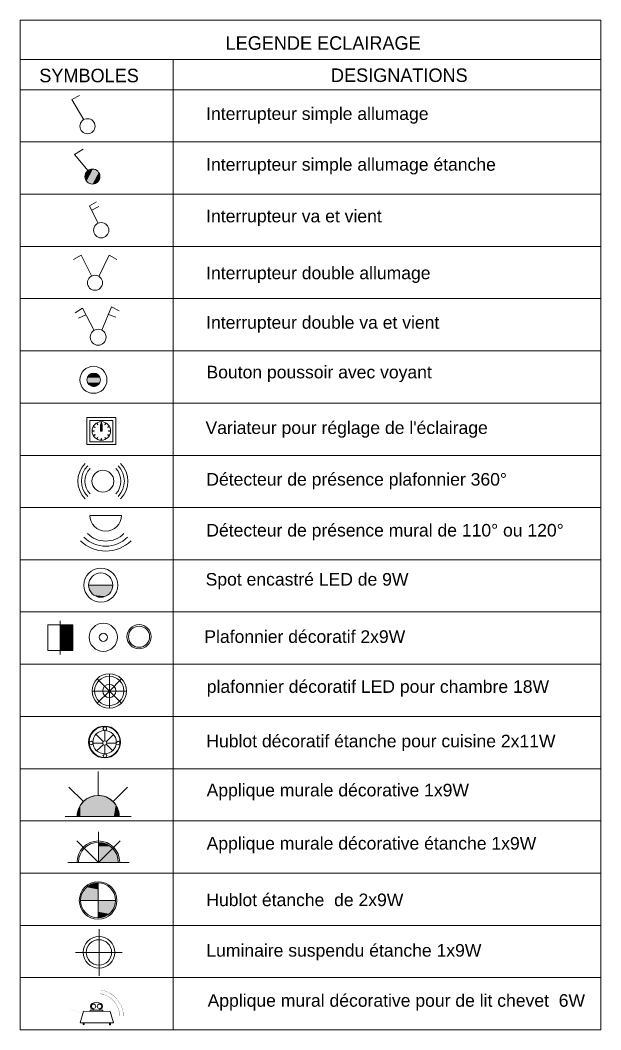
# Model space of a CAD drawing. Header units: centimetres. Extents: x -1638 to 1136, y -35 to 948.
# Drawn here: x -1638 to -1183, y 53 to 844 of the extents above; entities that cross this region are included whole.
import ezdxf

# ---------------------------------------------------------------- set-up
doc = ezdxf.new("R2010")
doc.units = ezdxf.units.CM
for name, color, linetype in [('1 - Blocs Electriques', 1, 'Continuous'), ('2 - TEXTE', 1, 'Continuous'), ('PDF _00Lighting', 1, 'Continuous'), ('PDF _APD ECL', 1, 'Continuous'), ('PDF _CFO-Electricté', 6, 'Continuous'), ('PDF _connexion', 1, 'Continuous'), ('PDF _DIMENTION', 1, 'Continuous'), ('PDF _ECLAIRAGE', 1, 'Continuous'), ('PDF _Electricté', 7, 'Continuous')]:
    doc.layers.add(name, color=color, linetype=linetype)
doc.styles.add('PDF Stylus BT', font='stylu.ttf')
doc.styles.add('PDF TimesNewRomanPSMT', font='arial.ttf')

# ---------------------------------------------------------------- blocks, each defined once
blk = doc.blocks.new('Interrupteur simple allumage')
at = {"layer": 'PDF _Electricté', "lineweight": 0}
blk.add_lwpolyline([(-0.75, 2.84), (-3.19, 7.02), (-1.62, 7.84)], dxfattribs=at)
blk.add_circle((0, 1.54), 1.54, dxfattribs=at)
blk = doc.blocks.new('Interrupteur simple allumage étanche')
at = {"layer": 'PDF _Electricté', "lineweight": 0}
blk.add_lwpolyline([(-1.11, 2.69), (-3.9, 6.04), (-2.16, 7.12)], dxfattribs=at)
blk.add_circle((-0.27, 1.52), 1.54, dxfattribs=at)
at = {"layer": 'PDF _Electricté', "transparency": 33554559}
for points in [[(-1.24, 2.64), (-1.76, 1.38), (-0.98, 2.77)], [(-1.76, 1.38), (-0.98, 2.77), (-1.72, 1.08)], [(-1.42, 2.42), (-1.76, 1.64), (-1.24, 2.64)], [(-1.76, 1.64), (-1.24, 2.64), (-1.76, 1.38)], [(-1.68, 1.9), (-1.42, 2.42), (-1.76, 1.64)], [(-0.98, 2.77), (-1.72, 1.08), (-0.72, 2.9)], [(-1.72, 1.08), (-0.72, 2.9), (-1.63, 0.82)], [(-1.59, 2.16), (-1.68, 1.9), (-1.42, 2.42)], [(-0.72, 2.9), (-1.63, 0.82), (-0.46, 2.99)], [(-1.63, 0.82), (-0.46, 2.99), (-1.5, 0.55)], [(-0.46, 2.99), (-1.5, 0.55), (-0.2, 2.99)], [(-1.5, 0.55), (-0.2, 2.99), (-1.29, 0.34)], [(-0.2, 2.99), (-1.29, 0.34), (0.11, 2.95)], [(-1.29, 0.34), (0.11, 2.95), (-1.07, 0.16)], [(0.11, 2.95), (-1.07, 0.16), (0.37, 2.86)], [(-1.07, 0.16), (0.37, 2.86), (-0.85, 0.03)], [(0.37, 2.86), (-0.85, 0.03), (0.63, 2.73)], [(-0.85, 0.03), (0.63, 2.73), (-0.55, -0.05)], [(0.63, 2.73), (-0.55, -0.05), (0.85, 2.56)], [(-0.55, -0.05), (0.85, 2.56), (-0.28, -0.1)], [(0.85, 2.56), (-0.28, -0.1), (1.02, 2.34)], [(-0.28, -0.1), (1.02, 2.34), (-0.02, -0.05)], [(1.02, 2.34), (-0.02, -0.05), (1.15, 2.08)], [(-0.02, -0.05), (1.15, 2.08), (0.28, -0.01)], [(1.15, 2.08), (0.28, -0.01), (1.28, 1.82)], [(0.28, -0.01), (1.28, 1.82), (0.54, 0.12)], [(1.28, 1.82), (0.54, 0.12), (1.28, 1.55)], [(0.54, 0.12), (1.28, 1.55), (0.76, 0.29)], [(1.28, 1.55), (0.76, 0.29), (1.28, 1.25)], [(0.76, 0.29), (1.28, 1.25), (0.98, 0.47)], [(1.28, 1.25), (0.98, 0.47), (1.24, 0.99)], [(0.98, 0.47), (1.24, 0.99), (1.11, 0.73)]]:
    blk.add_solid(points, dxfattribs=at)
blk = doc.blocks.new('Interrupteur va et vient')
at = {"layer": 'PDF _Electricté', "lineweight": 0}
for points in [[(-0.68, 3.05), (-2.38, 6.57), (-0.94, 7.4)], [(-1.94, 5.66), (-0.46, 6.44)]]:
    blk.add_lwpolyline(points, dxfattribs=at)
blk.add_circle((0, 1.57), 1.57, dxfattribs=at)
blk = doc.blocks.new('Interrupteur double allumage')
at = {"layer": 'PDF _Electricté', "lineweight": 0}
for points in [[(-0.67, 2.84), (-2.84, 7.19), (-4.36, 6.32)], [(0.77, 2.84), (2.94, 7.19), (4.47, 6.32)]]:
    blk.add_lwpolyline(points, dxfattribs=at)
blk.add_circle((0, 1.54), 1.54, dxfattribs=at)
blk = doc.blocks.new('Interrupteur double va et vient')
at = {"layer": 'PDF _Electricté', "lineweight": 0}
for points in [[(-4.71, 6.58), (-3.23, 7.54), (-0.8, 3.02)], [(0.72, 3.06), (2.73, 7.84), (4.29, 7.02)], [(2.12, 6.28), (3.64, 5.71)], [(-4.02, 5.5), (-2.49, 6.19)]]:
    blk.add_lwpolyline(points, dxfattribs=at)
blk.add_circle((0, 1.63), 1.63, dxfattribs=at)
blk = doc.blocks.new('Bouton poussoir avec voyant')
at = {"layer": 'PDF _ECLAIRAGE', "color": 7, "lineweight": 0}
blk.add_circle((0, 2.76), 2.76, dxfattribs=at)
at = {"layer": 'PDF _ECLAIRAGE', "color": 9, "lineweight": 0, "true_color": 0xd19cc7}
blk.add_circle((0.04, 2.76), 1.37, dxfattribs=at)
at = {"layer": 'PDF _ECLAIRAGE', "color": 254, "true_color": 0xfeeab9, "transparency": 33554559}
for points in [[(-1.28, 2.97), (1.46, 2.71), (-1.32, 2.71)], [(1.46, 2.71), (-1.32, 2.71), (1.42, 2.45)], [(-1.32, 2.71), (1.42, 2.45), (-1.28, 2.45)], [(-1.19, 3.19), (1.42, 2.97), (-1.28, 2.97)], [(1.42, 2.97), (-1.28, 2.97), (1.46, 2.71)], [(1.42, 2.45), (-1.28, 2.45), (1.38, 2.19)], [(-1.28, 2.45), (1.38, 2.19), (-1.19, 2.19)], [(-1.1, 3.41), (1.38, 3.19), (-1.19, 3.19)], [(1.38, 3.19), (-1.19, 3.19), (1.42, 2.97)], [(1.38, 2.19), (-1.19, 2.19), (1.25, 1.97)], [(-1.19, 2.19), (1.25, 1.97), (-1.1, 1.97)], [(-0.93, 3.63), (1.25, 3.41), (-1.1, 3.41)], [(1.25, 3.41), (-1.1, 3.41), (1.38, 3.19)], [(-0.75, 3.8), (1.12, 3.63), (-0.93, 3.63)], [(1.12, 3.63), (-0.93, 3.63), (1.25, 3.41)], [(-0.54, 3.93), (0.9, 3.8), (-0.75, 3.8)], [(0.9, 3.8), (-0.75, 3.8), (1.12, 3.63)], [(-0.32, 4.02), (0.68, 3.93), (-0.54, 3.93)], [(0.68, 3.93), (-0.54, 3.93), (0.9, 3.8)], [(-0.06, 4.06), (0.46, 4.02), (-0.32, 4.02)], [(0.46, 4.02), (-0.32, 4.02), (0.68, 3.93)], [(0.2, 4.06), (-0.06, 4.06), (0.46, 4.02)], [(1.25, 1.97), (-1.1, 1.97), (1.12, 1.76)], [(-1.1, 1.97), (1.12, 1.76), (-0.93, 1.76)], [(1.12, 1.76), (-0.93, 1.76), (0.9, 1.58)], [(-0.93, 1.76), (0.9, 1.58), (-0.75, 1.58)], [(0.9, 1.58), (-0.75, 1.58), (0.68, 1.45)], [(-0.75, 1.58), (0.68, 1.45), (-0.54, 1.45)], [(0.68, 1.45), (-0.54, 1.45), (0.46, 1.36)], [(-0.54, 1.45), (0.46, 1.36), (-0.32, 1.36)], [(0.46, 1.36), (-0.32, 1.36), (0.2, 1.32)], [(-0.32, 1.36), (0.2, 1.32), (-0.06, 1.32)]]:
    blk.add_solid(points, dxfattribs=at)
blk = doc.blocks.new("Variateur pour réglage de l'éclairage")
at = {"layer": 'PDF _connexion', "lineweight": 0}
for points in [[(-1.07, 6.09), (-1.28, 6.48), (-1.41, 6.44), (-1.15, 6)], [(0.07, 6.35), (0.07, 6.83), (-0.07, 6.83), (-0.07, 6.35)], [(1.2, 6), (1.41, 6.44), (1.33, 6.48), (1.07, 6.09)], [(-2.24, 4.18), (-2.72, 4.18), (-2.72, 4.05), (-2.24, 4.05)], [(-1.89, 5.26), (-2.33, 5.52), (-2.37, 5.39), (-1.98, 5.18)], [(1.98, 5.18), (2.41, 5.39), (2.33, 5.52), (1.94, 5.26)], [(2.24, 4.05), (2.76, 4.05), (2.76, 4.18), (2.24, 4.18)], [(-1.98, 3), (-2.37, 2.78), (-2.33, 2.65), (-1.89, 2.91)], [(-1.15, 2.17), (-1.41, 1.74), (-1.28, 1.7), (-1.07, 2.13)], [(-0.07, 1.83), (-0.07, 1.35), (0.07, 1.35), (0.07, 1.83)], [(1.07, 2.13), (1.33, 1.7), (1.41, 1.74), (1.2, 2.17)], [(1.94, 2.91), (2.33, 2.65), (2.41, 2.78), (1.98, 3)]]:
    blk.add_lwpolyline(points, close=True, dxfattribs=at)
at = {"layer": 'PDF _Electricté', "lineweight": 0}
for points in [[(4.42, 8.22), (-4.42, 8.22), (-4.42, 0), (4.42, 0)], [(3.5, 7.39), (-3.5, 7.39), (-3.5, 0.83), (3.5, 0.83)]]:
    blk.add_lwpolyline(points, close=True, dxfattribs=at)
for points in [[(0.02, 4.09), (0.02, 6.79), (0.28, 6), (0.28, 4.09), (-0.24, 4.09), (-0.24, 6), (0.02, 6.79)], [(-0.02, 4.09), (-0.02, 6.79)]]:
    blk.add_lwpolyline(points, dxfattribs=at)
at = {"layer": 'PDF _Electricté', "color": 1, "lineweight": 0}
for points in [[(0.07, 6.61), (0.07, 6.61), (0.07, 6.61)], [(2.15, 5.39), (2.33, 5.52), (2.15, 5.39)], [(1.94, 2.91), (1.98, 3), (1.94, 2.91)]]:
    blk.add_lwpolyline(points, dxfattribs=at)
at = {"layer": 'PDF _Electricté', "lineweight": 0}
blk.add_circle((-0.01, 4.14), 2.85, dxfattribs=at)
at = {"layer": 'PDF _Electricté', "color": 1, "transparency": 33554559}
for points in [[(-1.28, 6.48), (-1.41, 6.44), (-1.28, 6.44)], [(-1.28, 6.44), (-1.41, 6.44), (-1.2, 6.09)], [(-1.28, 6.44), (-1.07, 6.09), (-1.2, 6.09)], [(-0.07, 6.83), (0.07, 6.83), (-0.07, 6.79)], [(0.07, 6.83), (-0.07, 6.79), (0.07, 6.79)], [(0.02, 6.79), (-0.07, 6.79), (-0.07, 6.61)], [(0.07, 6.61), (0.07, 6.79), (0.02, 6.79)], [(0.07, 6.61), (0.07, 6.61), (0.07, 6.79)], [(1.28, 6.44), (1.41, 6.44), (1.07, 6.09)], [(1.41, 6.44), (1.07, 6.09), (1.24, 6.09)], [(1.33, 6.48), (1.28, 6.44), (1.41, 6.44)], [(-2.72, 4.18), (-2.24, 4.18), (-2.72, 4.05)], [(-2.24, 4.18), (-2.72, 4.05), (-2.24, 4.05)], [(-2.33, 5.52), (-2.37, 5.39), (-2.15, 5.39)], [(-2.37, 5.39), (-2.15, 5.39), (-2.15, 5.26)], [(-2.15, 5.39), (-2.15, 5.26), (-1.89, 5.26)], [(-1.98, 5.18), (-1.89, 5.26), (-2.15, 5.26)], [(-1.98, 5.18), (-1.98, 5.18), (-1.89, 5.26)], [(-1.07, 6.09), (-1.2, 6.09), (-1.15, 6)], [(1.24, 6.09), (1.07, 6.09), (1.2, 6)], [(2.15, 5.39), (2.41, 5.39), (1.94, 5.26)], [(2.41, 5.39), (1.94, 5.26), (2.2, 5.26)], [(1.94, 5.26), (2.2, 5.26), (1.98, 5.18)], [(2.33, 5.52), (2.15, 5.39), (2.41, 5.39)], [(2.24, 4.18), (2.76, 4.18), (2.24, 4.05)], [(2.76, 4.18), (2.24, 4.05), (2.76, 4.05)], [(-2.15, 2.91), (-1.89, 2.91), (-2.37, 2.78)], [(-1.89, 2.91), (-2.37, 2.78), (-2.15, 2.78)], [(-2.33, 2.65), (-2.15, 2.78), (-2.37, 2.78)], [(-2.33, 2.65), (-2.33, 2.65), (-2.15, 2.78)], [(-1.98, 3), (-2.15, 2.91), (-1.89, 2.91)], [(-1.07, 2.13), (-1.28, 1.74), (-1.41, 1.74)], [(-1.07, 2.13), (-1.2, 2.13), (-1.41, 1.74)], [(-1.28, 1.74), (-1.41, 1.74), (-1.28, 1.7)], [(-1.15, 2.17), (-1.2, 2.13), (-1.07, 2.13)], [(-0.07, 1.83), (0.07, 1.83), (-0.07, 1.35)], [(0.07, 1.83), (-0.07, 1.35), (0.07, 1.35)], [(1.2, 2.17), (1.07, 2.13), (1.24, 2.13)], [(1.07, 2.13), (1.24, 2.13), (1.28, 1.74)], [(1.24, 2.13), (1.28, 1.74), (1.41, 1.74)], [(1.41, 1.74), (1.28, 1.74), (1.33, 1.7)], [(1.98, 3), (1.94, 2.91), (2.2, 2.91)], [(1.94, 2.91), (2.2, 2.91), (2.15, 2.78)], [(2.2, 2.91), (2.15, 2.78), (2.41, 2.78)], [(2.15, 2.78), (2.41, 2.78), (2.33, 2.65)]]:
    blk.add_solid(points, dxfattribs=at)
blk = doc.blocks.new('Détecteur de présence plafonnier 360°')
at = {"layer": 'PDF _CFO-Electricté', "lineweight": 0}
blk.add_circle((0, 3.37), 3.37, dxfattribs=at)
for radius, start, end in [(7.68, 135, 225), (6.59, 135, 225), (5.55, 135, 225), (5.55, 315, 45), (6.59, 315, 45), (7.68, 315, 45)]:
    blk.add_arc((0, 3.37), radius, start, end, dxfattribs=at)
blk = doc.blocks.new('Détecteur de présence mural de 110° ou 120°')
at = {"layer": 'PDF _CFO-Electricté', "lineweight": 0}
blk.add_lwpolyline([(4.86, 10.94), (-4.8, 10.94)], dxfattribs=at)
for radius, start, end in [(4.85, 180, 360), (10.98, 225, 315), (9.46, 225, 315), (7.9, 225, 315)]:
    blk.add_arc((0, 10.98), radius, start, end, dxfattribs=at)
blk = doc.blocks.new('Spot encastré LED de 9W')
at = {"layer": 'PDF _Electricté', "color": 6, "lineweight": 0}
blk.add_lwpolyline([(3.73, 5.15), (-3.67, 5.15)], dxfattribs=at)
for radius in [5.2, 3.72]:
    blk.add_circle((0, 5.2), radius, dxfattribs=at)
at = {"layer": 'PDF _Electricté', "color": 6, "transparency": 33554559}
for points in [[(-3.58, 4.46), (3.68, 4.46), (-3.67, 5.15)], [(3.68, 4.46), (-3.67, 5.15), (3.73, 5.15)], [(-3.36, 3.76), (3.47, 3.76), (-3.58, 4.46)], [(3.47, 3.76), (-3.58, 4.46), (3.68, 4.46)], [(-3.02, 3.11), (3.12, 3.11), (-3.36, 3.76)], [(3.12, 3.11), (-3.36, 3.76), (3.47, 3.76)], [(-2.58, 2.54), (2.68, 2.54), (-3.02, 3.11)], [(2.68, 2.54), (-3.02, 3.11), (3.12, 3.11)], [(-2.02, 2.11), (2.12, 2.11), (-2.58, 2.54)], [(2.12, 2.11), (-2.58, 2.54), (2.68, 2.54)], [(-1.36, 1.76), (1.46, 1.76), (-2.02, 2.11)], [(1.46, 1.76), (-2.02, 2.11), (2.12, 2.11)], [(-0.67, 1.54), (0.77, 1.54), (-1.36, 1.76)], [(0.77, 1.54), (-1.36, 1.76), (1.46, 1.76)], [(0.03, 1.45), (-0.67, 1.54), (0.77, 1.54)]]:
    blk.add_solid(points, dxfattribs=at)
blk = doc.blocks.new('Plafonnier décoratif 2x9W')
at = {"layer": 'PDF _ECLAIRAGE', "lineweight": 0}
for radius in [3.72, 3.24]:
    blk.add_circle((0, 3.72), radius, dxfattribs=at)
blk = doc.blocks.new('Plafonnier décoratif 2x9W b')
at = {"layer": 'PDF _Electricté', "color": 1, "lineweight": 0}
blk.add_circle((0, 4.33), 4.33, dxfattribs=at)
at = {"layer": 'PDF _Electricté', "color": 6, "lineweight": 0}
blk.add_circle((0, 4.33), 1.28, dxfattribs=at)
blk = doc.blocks.new('Plafonnier décoratif 2x9W c')
at = {"layer": 'PDF _ECLAIRAGE', "color": 3, "lineweight": 0}
for points in [[(0, 0), (0, 10.35)], [(3.87, 5.13), (3.87, 5.18), (0, 9.05)], [(3.87, 5.18), (0, 9.05), (3.87, 5.18)], [(3.87, 4.7), (3.44, 5.18), (0, 8.61), (3.48, 5.18), (3.87, 4.74), (3.48, 5.18), (0, 8.66), (3.48, 5.18), (3.87, 4.78), (3.52, 5.18), (0, 8.7), (3.52, 5.18), (3.87, 4.83), (3.57, 5.18), (0, 8.74), (3.57, 5.18), (3.87, 4.87), (3.61, 5.18), (0, 8.79), (3.61, 5.18), (3.87, 4.92), (3.65, 5.18), (0, 8.83), (3.65, 5.18), (3.87, 4.96), (3.7, 5.18), (0, 8.87), (3.7, 5.18), (3.87, 5), (3.74, 5.18), (0, 8.92), (3.74, 5.18), (3.87, 5.05), (3.78, 5.18), (0, 8.96), (3.78, 5.18), (3.87, 5.09), (3.83, 5.18), (0, 9), (3.83, 5.18), (3.87, 5.13), (3.87, 5.18), (0, 9)], [(3.87, 4.31), (3.04, 5.18), (0, 8.22), (3.04, 5.18), (3.87, 4.35), (3.09, 5.18), (0, 8.26), (3.09, 5.18), (3.87, 4.39), (3.13, 5.18), (0, 8.31), (3.13, 5.18), (3.87, 4.44), (3.18, 5.18), (0, 8.35), (3.18, 5.18), (3.87, 4.48), (3.22, 5.18), (0, 8.4), (3.22, 5.18), (3.87, 4.52), (3.26, 5.18), (0, 8.44), (3.26, 5.18), (3.87, 4.57), (3.31, 5.18), (0, 8.48), (3.31, 5.18), (3.87, 4.61), (3.35, 5.18), (0, 8.53), (3.35, 5.18), (3.87, 4.65), (3.39, 5.18), (0, 8.57), (3.39, 5.18), (3.87, 4.7), (3.44, 5.18), (0, 8.57)], [(3.87, 3.91), (2.65, 5.18), (0, 7.83), (2.65, 5.18), (3.87, 3.96), (2.7, 5.18), (0, 7.87), (2.7, 5.18), (3.87, 4), (2.74, 5.18), (0, 7.92), (2.74, 5.18), (3.87, 4.05), (2.78, 5.18), (0, 7.96), (2.78, 5.18), (3.87, 4.09), (2.83, 5.18), (0, 8), (2.83, 5.18), (3.87, 4.13), (2.87, 5.18), (0, 8.05), (2.87, 5.18), (3.87, 4.18), (2.91, 5.18), (0, 8.09), (2.91, 5.18), (3.87, 4.22), (2.96, 5.18), (0, 8.13), (2.96, 5.18), (3.87, 4.26), (3, 5.18), (0, 8.18), (3, 5.18), (3.87, 4.31), (3.04, 5.18), (0, 8.18)], [(3.87, 3.48), (2.22, 5.18), (0, 7.39), (2.26, 5.18), (3.87, 3.52), (2.26, 5.18), (0, 7.44), (2.26, 5.18), (3.87, 3.57), (2.31, 5.18), (0, 7.48), (2.31, 5.18), (3.87, 3.61), (2.35, 5.18), (0, 7.53), (2.35, 5.18), (3.87, 3.65), (2.39, 5.18), (0, 7.57), (2.39, 5.18), (3.87, 3.7), (2.44, 5.18), (0, 7.61), (2.44, 5.18), (3.87, 3.74), (2.48, 5.18), (0, 7.66), (2.48, 5.18), (3.87, 3.78), (2.52, 5.18), (0, 7.7), (2.52, 5.18), (3.87, 3.83), (2.57, 5.18), (0, 7.74), (2.57, 5.18), (3.87, 3.87), (2.61, 5.18), (0, 7.79), (2.61, 5.18), (3.87, 3.91), (2.65, 5.18), (0, 7.79)], [(3.87, 3.09), (1.83, 5.18), (0, 7), (1.83, 5.18), (3.87, 3.13), (1.87, 5.18), (0, 7.05), (1.87, 5.18), (3.87, 3.18), (1.91, 5.18), (0, 7.09), (1.91, 5.18), (3.87, 3.22), (1.96, 5.18), (0, 7.13), (1.96, 5.18), (3.87, 3.26), (2, 5.18), (0, 7.18), (2, 5.18), (3.87, 3.31), (2.04, 5.18), (0, 7.22), (2.04, 5.18), (3.87, 3.35), (2.09, 5.18), (0, 7.26), (2.09, 5.18), (3.87, 3.39), (2.13, 5.18), (0, 7.31), (2.13, 5.18), (3.87, 3.44), (2.17, 5.18), (0, 7.35), (2.17, 5.18), (3.87, 3.48), (2.22, 5.18), (0, 7.35)], [(3.87, 2.7), (1.44, 5.18), (0, 6.61), (1.44, 5.18), (3.87, 2.74), (1.48, 5.18), (0, 6.66), (1.48, 5.18), (3.87, 2.78), (1.52, 5.18), (0, 6.7), (1.52, 5.18), (3.87, 2.83), (1.57, 5.18), (0, 6.74), (1.57, 5.18), (3.87, 2.87), (1.61, 5.18), (0, 6.79), (1.61, 5.18), (3.87, 2.91), (1.65, 5.18), (0, 6.83), (1.65, 5.18), (3.87, 2.96), (1.7, 5.18), (0, 6.87), (1.7, 5.18), (3.87, 3), (1.74, 5.18), (0, 6.92), (1.74, 5.18), (3.87, 3.04), (1.78, 5.18), (0, 6.96), (1.78, 5.18), (3.87, 3.09), (1.83, 5.18), (0, 6.96)], [(3.87, 2.26), (1, 5.18), (0, 6.18), (1.04, 5.18), (3.87, 2.31), (1.04, 5.18), (0, 6.22), (1.04, 5.18), (3.87, 2.35), (1.09, 5.18), (0, 6.26), (1.09, 5.18), (3.87, 2.39), (1.13, 5.18), (0, 6.31), (1.13, 5.18), (3.87, 2.44), (1.17, 5.18), (0, 6.35), (1.17, 5.18), (3.87, 2.48), (1.22, 5.18), (0, 6.39), (1.22, 5.18), (3.87, 2.52), (1.26, 5.18), (0, 6.44), (1.26, 5.18), (3.87, 2.57), (1.3, 5.18), (0, 6.48), (1.3, 5.18), (3.87, 2.61), (1.35, 5.18), (0, 6.52), (1.35, 5.18), (3.87, 2.65), (1.39, 5.18), (0, 6.57), (1.39, 5.18), (3.87, 2.7), (1.44, 5.18), (0, 6.57)], [(3.87, 5.22), (0.04, 9.05), (3.87, 5.22)], [(3.87, 5.26), (0.09, 9.05), (3.87, 5.26)], [(3.87, 5.31), (0.13, 9.05), (3.87, 5.31)], [(3.87, 5.35), (0.17, 9.05), (3.87, 5.35)], [(3.87, 5.39), (0.22, 9.05), (3.87, 5.39)], [(3.87, 5.44), (0.26, 9.05), (3.87, 5.44)], [(3.87, 5.48), (0.3, 9.05), (3.87, 5.48)], [(3.87, 5.52), (0.35, 9.05), (3.87, 5.52), (0.39, 9.05), (3.87, 5.57), (0.39, 9.05)], [(3.87, 5.61), (0.43, 9.05), (3.87, 5.61)], [(3.87, 5.65), (0.48, 9.05), (3.87, 5.65)], [(3.87, 5.7), (0.52, 9.05), (3.87, 5.7)], [(3.87, 5.74), (0.57, 9.05), (3.87, 5.74)], [(3.87, 5.79), (0.61, 9.05), (3.87, 5.79)], [(3.87, 5.83), (0.65, 9.05), (3.87, 5.83)], [(3.87, 5.87), (0.7, 9.05), (3.87, 5.87)], [(3.87, 5.92), (0.74, 9.05), (3.87, 5.92), (0.78, 9.05), (3.87, 5.96), (0.78, 9.05)], [(3.87, 6), (0.83, 9.05), (3.87, 6)], [(3.87, 6.05), (0.87, 9.05), (3.87, 6.05)], [(3.87, 6.09), (0.91, 9.05), (3.87, 6.09)], [(3.87, 6.13), (0.96, 9.05), (3.87, 6.13)], [(3.87, 6.18), (1, 9.05), (3.87, 6.18)], [(3.87, 6.22), (1.04, 9.05), (3.87, 6.22)], [(3.87, 6.26), (1.09, 9.05), (3.87, 6.26)], [(3.87, 6.31), (1.13, 9.05), (3.87, 6.31)], [(3.87, 6.35), (1.17, 9.05), (3.87, 6.35), (1.22, 9.05), (3.87, 6.39), (1.22, 9.05)], [(3.87, 6.44), (1.26, 9.05), (3.87, 6.44)], [(3.87, 6.48), (1.3, 9.05), (3.87, 6.48)], [(3.87, 6.52), (1.35, 9.05), (3.87, 6.52)], [(3.87, 6.57), (1.39, 9.05), (3.87, 6.57)], [(3.87, 6.61), (1.44, 9.05), (3.87, 6.61)], [(3.87, 6.66), (1.48, 9.05), (3.87, 6.66)], [(3.87, 6.7), (1.52, 9.05), (3.87, 6.7)], [(3.87, 6.74), (1.57, 9.05), (3.87, 6.74), (1.61, 9.05), (3.87, 6.79), (1.61, 9.05)], [(3.87, 6.83), (1.65, 9.05), (3.87, 6.83)], [(3.87, 6.87), (1.7, 9.05), (3.87, 6.87)], [(3.87, 6.92), (1.74, 9.05), (3.87, 6.92)], [(3.87, 6.96), (1.78, 9.05), (3.87, 6.96)], [(3.87, 7), (1.83, 9.05), (3.87, 7)], [(3.87, 7.05), (1.87, 9.05), (3.87, 7.05)], [(3.87, 7.09), (1.91, 9.05), (3.87, 7.09)], [(3.87, 7.13), (1.96, 9.05), (3.87, 7.13), (2, 9.05), (3.87, 7.18), (2, 9.05)], [(3.87, 7.22), (2.04, 9.05), (3.87, 7.22)], [(3.87, 7.26), (2.09, 9.05), (3.87, 7.26)], [(3.87, 7.31), (2.13, 9.05), (3.87, 7.31)], [(3.87, 7.35), (2.17, 9.05), (3.87, 7.35)], [(3.87, 7.39), (2.22, 9.05), (3.87, 7.39)], [(3.87, 7.44), (2.26, 9.05), (3.87, 7.44)], [(3.87, 7.48), (2.31, 9.05), (3.87, 7.48)], [(3.87, 7.53), (2.35, 9.05), (3.87, 7.53)], [(3.87, 7.57), (2.39, 9.05), (3.87, 7.57), (2.44, 9.05), (3.87, 7.61), (2.44, 9.05)], [(3.87, 7.66), (2.48, 9.05), (3.87, 7.66)], [(3.87, 7.7), (2.52, 9.05), (3.87, 7.7)], [(3.87, 7.74), (2.57, 9.05), (3.87, 7.74)], [(3.87, 7.79), (2.61, 9.05), (3.87, 7.79)], [(3.87, 7.83), (2.65, 9.05), (3.87, 7.83)], [(3.87, 7.87), (2.7, 9.05), (3.87, 7.87)], [(3.87, 7.92), (2.74, 9.05), (3.87, 7.92)], [(3.87, 7.96), (2.78, 9.05), (3.87, 7.96), (2.83, 9.05), (3.87, 8), (2.83, 9.05)], [(3.87, 8.05), (2.87, 9.05), (3.87, 8.05)], [(3.87, 8.09), (2.91, 9.05), (3.87, 8.09)], [(3.87, 8.13), (2.96, 9.05), (3.87, 8.13)], [(3.87, 8.18), (3, 9.05), (3.87, 8.18)], [(3.87, 8.22), (3.04, 9.05), (3.87, 8.22)], [(3.87, 8.26), (3.09, 9.05), (3.87, 8.26)], [(3.87, 8.31), (3.13, 9.05), (3.87, 8.31)], [(3.87, 8.35), (3.18, 9.05), (3.87, 8.35), (3.22, 9.05), (3.87, 8.4), (3.22, 9.05)], [(3.87, 8.44), (3.26, 9.05), (3.87, 8.44)], [(3.87, 8.48), (3.31, 9.05), (3.87, 8.48)], [(3.87, 8.53), (3.35, 9.05), (3.87, 8.53)], [(3.87, 8.57), (3.39, 9.05), (3.87, 8.57)], [(3.87, 8.61), (3.44, 9.05), (3.87, 8.61)], [(3.87, 8.66), (3.48, 9.05), (3.87, 8.66)], [(3.87, 8.7), (3.52, 9.05), (3.87, 8.7)], [(3.87, 8.74), (3.57, 9.05), (3.87, 8.74), (3.61, 9.05), (3.87, 8.79), (3.65, 9.05), (3.87, 8.83), (3.65, 9.05)], [(3.87, 8.87), (3.7, 9.05), (3.87, 8.87)], [(3.87, 8.92), (3.74, 9.05), (3.87, 8.92)], [(3.87, 8.96), (3.78, 9.05), (3.87, 8.96)], [(3.87, 9), (3.83, 9.05), (3.87, 9)], [(3.87, 9.05), (3.87, 9.05)], [(3.87, 1.87), (0.61, 5.18), (0, 5.79), (0.61, 5.18), (3.87, 1.91), (0.65, 5.18), (0, 5.83), (0.65, 5.18), (3.87, 1.96), (0.7, 5.18), (0, 5.87), (0.7, 5.18), (3.87, 2), (0.74, 5.18), (0, 5.92), (0.74, 5.18), (3.87, 2.04), (0.78, 5.18), (0, 5.96), (0.78, 5.18), (3.87, 2.09), (0.83, 5.18), (0, 6), (0.83, 5.18), (3.87, 2.13), (0.87, 5.18), (0, 6.05), (0.87, 5.18), (3.87, 2.17), (0.91, 5.18), (0, 6.09), (0.91, 5.18), (3.87, 2.22), (0.96, 5.18), (0, 6.13), (0.96, 5.18), (3.87, 2.26), (1, 5.18), (0, 6.13)], [(3.87, 1.48), (0.22, 5.18), (0, 5.39), (0.22, 5.18), (3.87, 1.52), (0.26, 5.18), (0, 5.44), (0.26, 5.18), (3.87, 1.57), (0.3, 5.18), (0, 5.48), (0.3, 5.18), (3.87, 1.61), (0.35, 5.18), (0, 5.52), (0.35, 5.18), (3.87, 1.65), (0.39, 5.18), (0, 5.57), (0.39, 5.18), (3.87, 1.7), (0.43, 5.18), (0, 5.61), (0.43, 5.18), (3.87, 1.74), (0.48, 5.18), (0, 5.65), (0.48, 5.18), (3.87, 1.78), (0.52, 5.18), (0, 5.7), (0.52, 5.18), (3.87, 1.83), (0.57, 5.18), (0, 5.74), (0.57, 5.18), (3.87, 1.87), (0.61, 5.18), (0, 5.74)], [(3.7, 1.26), (0, 4.96), (3.7, 1.26), (0, 5), (3.74, 1.26), (0, 5.05), (3.78, 1.26), (0, 5.09), (3.83, 1.26), (0, 5.13), (3.87, 1.26), (0, 5.18), (3.87, 1.3), (0.04, 5.18), (0, 5.22), (0.04, 5.18), (3.87, 1.35), (0.09, 5.18), (0, 5.26), (0.09, 5.18), (3.87, 1.39), (0.13, 5.18), (0, 5.31), (0.13, 5.18), (3.87, 1.44), (0.17, 5.18), (0, 5.35), (0.17, 5.18), (3.87, 1.48), (0.22, 5.18), (0, 5.35)], [(0, 5.18), (0, 5.18)], [(3.31, 1.26), (0, 4.57), (3.31, 1.26), (0, 4.61), (3.35, 1.26), (0, 4.65), (3.39, 1.26), (0, 4.7), (3.44, 1.26), (0, 4.74), (3.48, 1.26), (0, 4.78), (3.52, 1.26), (0, 4.83), (3.57, 1.26), (0, 4.87), (3.61, 1.26), (0, 4.92), (3.65, 1.26), (0, 4.92)], [(2.87, 1.26), (0, 4.18), (2.91, 1.26), (0, 4.22), (2.96, 1.26), (0, 4.26), (3, 1.26), (0, 4.31), (3.04, 1.26), (0, 4.35), (3.09, 1.26), (0, 4.39), (3.13, 1.26), (0, 4.44), (3.18, 1.26), (0, 4.48), (3.22, 1.26), (0, 4.52), (3.26, 1.26), (0, 4.52)], [(2.48, 1.26), (0, 3.78), (2.52, 1.26), (0, 3.83), (2.57, 1.26), (0, 3.87), (2.61, 1.26), (0, 3.91), (2.65, 1.26), (0, 3.96), (2.7, 1.26), (0, 4), (2.74, 1.26), (0, 4.05), (2.78, 1.26), (0, 4.09), (2.83, 1.26), (0, 4.13), (2.87, 1.26), (0, 4.13)], [(1.65, 1.26), (0, 2.96), (1.7, 1.26), (0, 3), (1.74, 1.26), (0, 3.04), (1.78, 1.26), (0, 3.09), (1.83, 1.26), (0, 3.13), (1.87, 1.26), (0, 3.18), (1.91, 1.26), (0, 3.22), (1.96, 1.26), (0, 3.26), (2, 1.26), (0, 3.31), (2.04, 1.26), (0, 3.31)], [(1.26, 1.26), (0, 2.57), (1.3, 1.26), (0, 2.61), (1.35, 1.26), (0, 2.65), (1.39, 1.26), (0, 2.7), (1.44, 1.26), (0, 2.74), (1.48, 1.26), (0, 2.78), (1.52, 1.26), (0, 2.83), (1.57, 1.26), (0, 2.87), (1.61, 1.26), (0, 2.91), (1.65, 1.26), (0, 2.91)], [(0.87, 1.26), (0, 2.13), (0.87, 1.26), (0, 2.17), (0.91, 1.26), (0, 2.22), (0.96, 1.26), (0, 2.26), (1, 1.26), (0, 2.31), (1.04, 1.26), (0, 2.35), (1.09, 1.26), (0, 2.39), (1.13, 1.26), (0, 2.44), (1.17, 1.26), (0, 2.48), (1.22, 1.26), (0, 2.52), (1.26, 1.26), (0, 2.52)], [(0.43, 1.26), (0, 1.74), (0.48, 1.26), (0, 1.78), (0.52, 1.26), (0, 1.83), (0.57, 1.26), (0, 1.87), (0.61, 1.26), (0, 1.91), (0.65, 1.26), (0, 1.96), (0.7, 1.26), (0, 2), (0.74, 1.26), (0, 2.04), (0.78, 1.26), (0, 2.09), (0.83, 1.26), (0, 2.09)], [(0.04, 1.26), (0, 1.35), (0.09, 1.26), (0, 1.39), (0.13, 1.26), (0, 1.44), (0.17, 1.26), (0, 1.48), (0.22, 1.26), (0, 1.52), (0.26, 1.26), (0, 1.57), (0.3, 1.26), (0, 1.61), (0.35, 1.26), (0, 1.65), (0.39, 1.26), (0, 1.7), (0.43, 1.26), (0, 1.7)], [(0, 1.26), (0, 1.3), (0.04, 1.26), (0, 1.3)]]:
    blk.add_lwpolyline(points, dxfattribs=at)
blk.add_lwpolyline([(-3.87, 1.26), (3.87, 1.26), (3.87, 9.05), (-3.87, 9.05)], close=True, dxfattribs=at)
blk.add_arc((2.17, 3.45), 2.19, 172.4745, 267.7273, dxfattribs=at)
blk = doc.blocks.new('plafonnier décoratif LED pour chambre 18W')
at = {"layer": 'PDF _Electricté', "color": 5, "lineweight": 0}
for points in [[(5.26, 5.31, 1), (-5.31, 5.31, 1)], [(4.47, 5.31, 1), (-4.53, 5.31, 1)], [(1.99, 5.31, 1), (-2.05, 5.31, 1)]]:
    blk.add_lwpolyline(points, format="xyb", close=True, dxfattribs=at)
for points in [[(0, 10.57), (0, 3.35)], [(0, 0), (0, 7.22)]]:
    blk.add_lwpolyline(points, close=True, dxfattribs=at)
for points in [[(3.7, 9), (0, 5.26), (-3.74, 9)], [(-5.26, 5.26), (5.26, 5.26)], [(3.7, 1.57), (0, 5.26), (-3.74, 1.57)]]:
    blk.add_lwpolyline(points, dxfattribs=at)
blk = doc.blocks.new('Hublot décoratif étanche pour cuisine 2x11W')
at = {"layer": 'PDF _DIMENTION', "lineweight": 0}
for points in [[(-0.49, 8.94), (-0.1, 8.46), (-0.1, 8.37)], [(0.64, 8.94), (0.33, 8.5), (0.33, 8.37)], [(-4.06, 5.11), (-3.62, 4.8), (-3.54, 4.76)], [(-4.06, 3.98), (-3.58, 4.33), (-3.49, 4.33)], [(4.16, 3.98), (3.68, 4.28), (3.6, 4.28)], [(4.12, 5.11), (3.68, 4.76), (3.64, 4.76)], [(-0.45, 0.72), (-0.15, 1.11), (-0.15, 1.24)], [(0.68, 0.76), (0.33, 1.15), (0.33, 1.24)]]:
    blk.add_lwpolyline(points, dxfattribs=at)
at = {"layer": 'PDF _DIMENTION', "color": 5, "lineweight": 0}
for centre, radius in [((0, 4.89), 4.89), ((0, 4.89), 4.72), ((0, 4.85), 3.59)]:
    blk.add_circle(centre, radius, dxfattribs=at)
at = {"layer": 'PDF _DIMENTION', "lineweight": 0}
blk.add_circle((0.04, 4.59), 0.631, dxfattribs=at)
for points in [[(0.04, 9.57), (-0.25, 9.57), (-0.49, 9.3), (-0.5, 8.97)], [(0.59, 8.98), (0.57, 9.31), (0.33, 9.57), (0.04, 9.57)], [(-4.09, 5.13), (-4.42, 5.11), (-4.68, 4.87), (-4.68, 4.58)], [(-4.68, 4.58), (-4.67, 4.3), (-4.41, 4.06), (-4.07, 4.05)], [(4.72, 4.59), (4.72, 4.88), (4.45, 5.12), (4.12, 5.13)], [(4.13, 4.05), (4.46, 4.06), (4.72, 4.3), (4.72, 4.59)], [(-0.5, 0.76), (-0.48, 0.43), (-0.22, 0.17), (0.09, 0.17)], [(0.09, 0.17), (0.4, 0.18), (0.66, 0.44), (0.67, 0.78)]]:
    blk.add_open_spline(points, degree=3, dxfattribs=at)
at = {"layer": 'PDF _Electricté', "color": 1, "lineweight": 0}
for points in [[(-0.36, 4.98), (-2.62, 7.2)], [(0.07, 5.15), (0.07, 8.37)], [(0.51, 4.98), (2.73, 7.2)], [(-0.54, 4.54), (-3.54, 4.54)], [(-0.36, 4.15), (-2.45, 2.19)], [(0.07, 3.93), (0.07, 1.24)], [(0.59, 4.15), (2.51, 2.19)], [(0.72, 4.54), (3.6, 4.54)]]:
    blk.add_lwpolyline(points, dxfattribs=at)
blk = doc.blocks.new('Applique murale décorative 1x9W')
at = {"layer": 'PDF _00Lighting', "lineweight": 0}
for points in [[(0.02, 6.42), (0.02, 13.77)], [(-4.55, 4.55), (-8.98, 8.94)], [(4.55, 4.55), (8.98, 8.98)], [(10.07, -0.02), (-10.11, -0.02)]]:
    blk.add_lwpolyline(points, dxfattribs=at)
blk.add_lwpolyline([(6.4, 0.04, 0.416195), (-0.04, 6.45, 0.412234), (-6.5, 0)], format="xyb", dxfattribs=at)
at = {"layer": 'PDF _APD ECL', "lineweight": 0}
for points in [[(6.46, 0.02), (6.42, 0.72), (6.29, 1.5), (5.85, 2.68), (5.37, 3.59), (4.81, 4.28), (3.81, 5.2), (2.68, 5.85), (1.67, 6.2), (0.33, 6.42), (-1.15, 6.33), (-2.5, 5.94), (-3.68, 5.29), (-4.55, 4.55), (-5.46, 3.41), (-6.07, 2.2), (-6.42, 0.8), (-6.46, -0.02), (-5.11, -0.02), (-3.85, -0.02), (-2.02, -0.02), (-0.33, -0.02), (0.94, -0.02), (2.41, -0.02), (4.24, 0.02), (5.55, 0.02)], [(-6.46, -0.02), (-6.46, -0.02), (-6.46, -0.02)]]:
    blk.add_lwpolyline(points, close=True, dxfattribs=at)
for points in [[(-6.42, 0.8), (-6.46, -0.02), (-6.42, 0.8)], [(-6.46, -0.02), (6.46, 0.02)]]:
    blk.add_lwpolyline(points, dxfattribs=at)
at = {"layer": 'PDF _APD ECL', "transparency": 33554559}
for points in [[(-2.5, 5.94), (-2.5, -0.02), (-1.15, 6.33)], [(-2.5, -0.02), (-1.15, 6.33), (-1.15, -0.02)], [(-1.15, 6.33), (-1.15, -0.02), (0.33, 6.42)], [(-1.15, -0.02), (0.33, 6.42), (0.33, -0.02)], [(0.33, 6.42), (0.33, -0.02), (0.94, 6.33)], [(0.33, -0.02), (0.94, 6.33), (0.94, -0.02)], [(0.94, 6.33), (0.94, -0.02), (1.67, 6.2)], [(0.94, -0.02), (1.67, 6.2), (1.67, -0.02)], [(1.67, 6.2), (1.67, -0.02), (2.41, 5.94)], [(-6.07, 2.2), (-6.07, -0.02), (-5.46, 3.41)], [(-6.07, -0.02), (-5.46, 3.41), (-5.46, -0.02)], [(-5.46, 3.41), (-5.46, -0.02), (-4.55, 4.55)], [(-5.46, -0.02), (-4.55, 4.55), (-4.55, -0.02)], [(-4.55, 4.55), (-4.55, -0.02), (-3.68, 5.29)], [(-4.55, -0.02), (-3.68, 5.29), (-3.68, -0.02)], [(-3.68, 5.29), (-3.68, -0.02), (-2.5, 5.94)], [(-3.68, -0.02), (-2.5, 5.94), (-2.5, -0.02)], [(1.67, -0.02), (2.41, 5.94), (2.41, -0.02)], [(2.41, 5.94), (2.41, -0.02), (2.68, 5.85)], [(2.41, -0.02), (2.68, 5.85), (2.68, -0.02)], [(2.68, 5.85), (2.68, -0.02), (3.81, 5.2)], [(2.68, -0.02), (3.81, 5.2), (3.81, -0.02)], [(3.81, 5.2), (3.81, -0.02), (4.24, 4.81)], [(3.81, -0.02), (4.24, 4.81), (4.24, 0.02)], [(4.24, 4.81), (4.24, 0.02), (4.81, 4.28)], [(4.24, 0.02), (4.81, 4.28), (4.81, 0.02)], [(4.81, 4.28), (4.81, 0.02), (5.37, 3.59)], [(4.81, 0.02), (5.37, 3.59), (5.37, 0.02)], [(5.37, 3.59), (5.37, 0.02), (5.55, 3.24)], [(5.37, 0.02), (5.55, 3.24), (5.55, 0.02)], [(5.55, 3.24), (5.55, 0.02), (5.85, 2.68)], [(-6.46, -0.02), (-6.42, 0.8), (-6.42, -0.02)], [(-6.42, 0.8), (-6.42, -0.02), (-6.07, 2.2)], [(-6.42, -0.02), (-6.07, 2.2), (-6.07, -0.02)], [(5.55, 0.02), (5.85, 2.68), (5.85, 0.02)], [(5.85, 2.68), (5.85, 0.02), (6.29, 1.5)], [(5.85, 0.02), (6.29, 1.5), (6.29, 0.02)], [(6.29, 0.02), (6.29, 1.5), (6.42, 0.72)], [(6.29, 0.02), (6.42, 0.02), (6.42, 0.72)], [(6.42, 0.02), (6.42, 0.72), (6.46, 0.02)]]:
    blk.add_solid(points, dxfattribs=at)
blk = doc.blocks.new('Applique murale décorative étanche 1x9W')
at = {"layer": 'PDF _APD ECL', "color": 3, "lineweight": 0}
for points in [[(6.63, 6.61), (-0.02, 0), (-0.02, 9.35)], [(-6.63, 6.61), (-0.02, 0), (-9.37, 0)], [(9.37, 0), (-0.02, 0)]]:
    blk.add_lwpolyline(points, dxfattribs=at)
at = {"layer": 'PDF _ECLAIRAGE', "color": 3, "lineweight": 0}
for points in [[(-0.02, 0), (-0.02, 6.09)], [(6.55, 0), (-6.55, 0)], [(6.11, 0), (-6.11, 0)]]:
    blk.add_lwpolyline(points, dxfattribs=at)
for radius in [6.55, 6.11]:
    blk.add_arc((-0.05, 0.04), radius, 0, 180, dxfattribs=at)
at = {"layer": 'PDF _ECLAIRAGE', "color": 3, "transparency": 33554559}
for points in [[(-0.02, 6.09), (0.94, 6.05), (-0.02, 6.05)], [(0.94, 6.05), (-0.02, 6.05), (1.89, 5.83)], [(-0.02, 6.05), (1.89, 5.83), (-0.02, 5.83)], [(1.89, 5.83), (-0.02, 5.83), (2.76, 5.44)], [(-0.02, 5.83), (2.76, 5.44), (-0.02, 5.44)], [(2.76, 5.44), (-0.02, 5.44), (3.59, 4.96)], [(-0.02, 5.44), (3.59, 4.96), (-0.02, 4.96)], [(3.59, 4.96), (-0.02, 4.96), (4.33, 4.31)], [(-0.02, 4.96), (4.33, 4.31), (-0.02, 4.31)], [(4.33, 4.31), (-0.02, 4.31), (4.94, 3.57)], [(-0.02, 4.31), (4.94, 3.57), (-0.02, 3.57)], [(4.94, 3.57), (-0.02, 3.57), (5.46, 2.78)], [(-0.02, 3.57), (5.46, 2.78), (-0.02, 2.78)], [(5.46, 2.78), (-0.02, 2.78), (5.81, 1.87)], [(-0.02, 2.78), (5.81, 1.87), (-0.02, 1.87)], [(5.81, 1.87), (-0.02, 1.87), (6.02, 0.96)], [(-0.02, 1.87), (6.02, 0.96), (-0.02, 0.96)], [(6.02, 0.96), (-0.02, 0.96), (6.11, 0)], [(-0.02, 0.96), (6.11, 0), (-0.02, 0)]]:
    blk.add_solid(points, dxfattribs=at)
blk = doc.blocks.new('Hublot étanche  de 2x9W')
at = {"layer": 'PDF _ECLAIRAGE', "color": 3, "lineweight": 0}
for points in [[(0.03, 0.37), (0.03, 11.07)], [(-5.32, 5.72), (5.38, 5.72)]]:
    blk.add_lwpolyline(points, dxfattribs=at)
for radius in [5.76, 5.37]:
    blk.add_circle((0, 5.76), radius, dxfattribs=at)
at = {"layer": 'PDF _ECLAIRAGE', "color": 3, "transparency": 33554559}
for points in [[(-4.06, 9.16), (0.03, 9.16), (-3.41, 9.81)], [(-3.41, 9.81), (0.03, 9.81), (-2.62, 10.37)], [(0.03, 9.16), (-3.41, 9.81), (0.03, 9.81)], [(-2.62, 10.37), (0.03, 10.37), (-1.8, 10.77)], [(0.03, 9.81), (-2.62, 10.37), (0.03, 10.37)], [(0.03, 10.77), (-1.8, 10.77), (-0.88, 10.98)], [(0.03, 10.37), (-1.8, 10.77), (0.03, 10.77)], [(0.03, 10.98), (-0.88, 10.98), (0.03, 11.07)], [(0.03, 10.77), (0.03, 10.98), (-0.88, 10.98)], [(-5.32, 5.72), (0.03, 5.72), (-5.23, 6.63)], [(-5.23, 6.63), (0.03, 6.63), (-4.97, 7.55)], [(0.03, 5.72), (-5.23, 6.63), (0.03, 6.63)], [(-4.97, 7.55), (0.03, 7.55), (-4.58, 8.37)], [(0.03, 6.63), (-4.97, 7.55), (0.03, 7.55)], [(-4.58, 8.37), (0.03, 8.37), (-4.06, 9.16)], [(0.03, 7.55), (-4.58, 8.37), (0.03, 8.37)], [(0.03, 8.37), (-4.06, 9.16), (0.03, 9.16)], [(0.03, 4.81), (5.34, 4.81), (0.03, 5.72)], [(5.34, 4.81), (0.03, 5.72), (5.38, 5.72)], [(0.03, 3.89), (5.08, 3.89), (0.03, 4.81)], [(5.08, 3.89), (0.03, 4.81), (5.34, 4.81)], [(0.03, 3.02), (4.68, 3.02), (0.03, 3.89)], [(4.68, 3.02), (0.03, 3.89), (5.08, 3.89)], [(0.03, 2.28), (4.16, 2.28), (0.03, 3.02)], [(4.16, 2.28), (0.03, 3.02), (4.68, 3.02)], [(0.03, 1.63), (3.47, 1.63), (0.03, 2.28)], [(3.47, 1.63), (0.03, 2.28), (4.16, 2.28)], [(0.03, 1.07), (2.73, 1.07), (0.03, 1.63)], [(2.73, 1.07), (0.03, 1.63), (3.47, 1.63)], [(0.03, 0.67), (1.86, 0.67), (0.03, 1.07)], [(1.86, 0.67), (0.03, 1.07), (2.73, 1.07)], [(0.03, 0.46), (0.99, 0.46), (0.03, 0.67)], [(0.99, 0.46), (0.03, 0.67), (1.86, 0.67)], [(0.03, 0.37), (0.03, 0.46), (0.99, 0.46)]]:
    blk.add_solid(points, dxfattribs=at)
blk = doc.blocks.new('Luminaire suspendu étanche 1x9W')
at = {"layer": 'PDF _ECLAIRAGE', "color": 5, "lineweight": 0}
for points in [[(0, -2.37), (0, 11.94)], [(7.13, 4.81), (-7.18, 4.81)]]:
    blk.add_lwpolyline(points, dxfattribs=at)
for radius in [4.85, 3.89]:
    blk.add_circle((-0.03, 4.85), radius, dxfattribs=at)
blk = doc.blocks.new('Applique mural décorative pour de lit chevet  6W')
at = {"layer": 'PDF _Electricté', "color": 6, "lineweight": 0}
for points in [[(8.16, 2.13, 0.09, 0.09, 0), (8.07, 3.28, 0.061, 0.061, 0), (7.79, 4.42, 0.0615, 0.0615, 0), (7.37, 5.5, 0.0434, 0.0434, 0), (6.79, 6.5, 0.0519, 0.0519, 0), (6.09, 7.42, 0.0971, 0.0971, 0), (5.26, 8.24, 0.0956, 0.0956, 0), (4.31, 8.92, 0.0608, 0.0608, 0), (3.31, 9.46, 0.0593, 0.0593, 0), (2.2, 9.85, 0.0434, 0.0434, 0), (1.07, 10.09, 0, 0, 0), (-0.11, 10.16, 0, 0, 0), (-1.24, 10.07, 0, 0, 0), (-2.39, 9.81, 0, 0, 0), (-3.48, 9.4, 0, 0, 0), (-4.48, 8.83, 0, 0, 0), (-5.39, 8.13, 0, 0, 0), (-6.22, 7.33, 0, 0, 0), (-6.92, 6.37, 0, 0, 0), (-7.48, 5.37, 0, 0, 0), (-7.9, 4.28, 0, 0, 0), (-8.13, 3.13, 0, 0, 0), (-8.22, 2, 0, 0, 0)], [(7.03, 2.09, 0.0901, 0.0901, 0), (6.94, 3.2, 0.0603, 0.0603, 0), (6.66, 4.26, 0.0596, 0.0596, 0), (6.22, 5.29, 0.0434, 0.0434, 0), (5.61, 6.2, 0.0844, 0.0844, 0), (4.89, 7.03, 0.0613, 0.0613, 0), (4.05, 7.72, 0.0596, 0.0596, 0), (3.09, 8.29, 0.0572, 0.0572, 0), (2.09, 8.7, 0.0867, 0.0867, 0), (1.02, 8.94, 0, 0, 0), (-0.07, 9.03, 0, 0, 0), (-1.2, 8.92, 0, 0, 0), (-2.24, 8.66, 0, 0, 0), (-3.26, 8.24, 0, 0, 0), (-4.18, 7.66, 0, 0, 0), (-5.05, 6.94, 0, 0, 0), (-5.74, 6.11, 0, 0, 0), (-6.31, 5.15, 0, 0, 0), (-6.74, 4.15, 0, 0, 0), (-6.98, 3.09, 0, 0, 0), (-7.07, 2, 0, 0, 0)]]:
    blk.add_lwpolyline(points, format="xyseb", dxfattribs=at)
for points in [[(5.15, 0), (4.07, 0), (-4.07, 0), (-5.15, 0), (-4.07, 3.57), (4.07, 3.52)], [(1.89, 3.91), (1.89, 3.52), (-2.02, 3.57), (-2.02, 3.91)], [(-3.85, 0), (-3.85, -0.52), (-4.24, -0.52), (-4.2, 0)], [(3.85, 0), (3.85, -0.57), (4.24, -0.57), (4.24, 0)]]:
    blk.add_lwpolyline(points, close=True, dxfattribs=at)
for centre in [(-1.01, 5.09), (0.82, 5.09)]:
    blk.add_circle(centre, 0.674, dxfattribs=at)
for points in [[(-0.09, 6.24), (-1.11, 6.24), (-1.94, 5.73), (-1.94, 5.09)], [(1.75, 5.08), (1.76, 5.72), (0.93, 6.24), (-0.09, 6.24)], [(-1.94, 5.09), (-1.94, 4.46), (-1.12, 3.94), (-0.1, 3.94)], [(-0.1, 3.94), (0.92, 3.93), (1.75, 4.45), (1.75, 5.08)]]:
    blk.add_open_spline(points, degree=3, dxfattribs=at)
at = {"layer": 'PDF _Electricté', "color": 6, "transparency": 33554559}
for points in [[(-4.28, 2.87), (-9.03, 4.35), (-9.03, 4.39)], [(-4.28, 2.78), (-4.28, 2.87), (-9.03, 4.35)], [(4.24, 2.87), (4.24, 2.78), (8.98, 4.35)], [(4.24, 2.78), (8.98, 4.35), (9.03, 4.31)]]:
    blk.add_solid(points, dxfattribs=at)

msp = doc.modelspace()

# ---------------------------------------------------------------- linework, layer by layer
at = {"layer": '1 - Blocs Electriques', "color": 7, "lineweight": 0, "true_color": 0xffffff}
for points in [[(-1637.66, 53.48), (-1637.66, 843.52), (-1183.15, 843.52), (-1183.15, 53.48)], [(-1637.66, 812.77), (-1183.15, 812.77)], [(-1517.9, 812.77), (-1517.9, 53.48)], [(-1637.66, 789.13), (-1183.15, 789.13)], [(-1637.66, 748.29), (-1183.15, 748.29)], [(-1637.66, 707.44), (-1183.15, 707.44)], [(-1637.66, 666.49), (-1183.15, 666.49)], [(-1637.66, 625.64), (-1183.15, 625.64)], [(-1637.66, 584.8), (-1183.15, 584.8)], [(-1637.66, 543.95), (-1183.15, 543.95)], [(-1637.66, 503), (-1183.15, 503)], [(-1637.66, 462.15), (-1183.15, 462.15)], [(-1637.66, 421.31), (-1183.15, 421.31)], [(-1637.66, 380.46), (-1183.15, 380.46)], [(-1637.66, 339.51), (-1183.15, 339.51)], [(-1637.66, 298.66), (-1183.15, 298.66)], [(-1637.66, 257.82), (-1183.15, 257.82)], [(-1637.66, 216.97), (-1183.15, 216.97)], [(-1637.66, 176.01), (-1183.15, 176.01)], [(-1637.66, 135.17), (-1183.15, 135.17)], [(-1637.66, 94.33), (-1183.15, 94.33)], [(-1637.66, 53.48), (-1183.15, 53.48)]]:
    msp.add_lwpolyline(points, dxfattribs=at)

# ---------------------------------------------------------------- block references
at = {"xscale": 2.551555824457822, "yscale": 2.551555824457822, "zscale": 2.551555824457822}
for name, p in [("Variateur pour réglage de l'éclairage", (-1574.12, 511.54)), ('Détecteur de présence plafonnier 360°', (-1572.92, 474.21)), ('Détecteur de présence mural de 110° ou 120°', (-1570.7, 428.03)), ('Spot encastré LED de 9W', (-1574.58, 388.18)), ('Plafonnier décoratif 2x9W c', (-1606.25, 347.16)), ('Plafonnier décoratif 2x9W b', (-1572.58, 349.56)), ('Plafonnier décoratif 2x9W', (-1544.61, 351.56)), ('plafonnier décoratif LED pour chambre 18W', (-1567.85, 305.1)), ('Hublot décoratif étanche pour cuisine 2x11W', (-1571.58, 266.2)), ('Applique murale décorative 1x9W', (-1576.56, 220.47)), ('Applique murale décorative étanche 1x9W', (-1576.34, 184.45)), ('Hublot étanche  de 2x9W', (-1576.69, 140)), ('Luminaire suspendu étanche 1x9W', (-1575.95, 101.7)), ('Applique mural décorative pour de lit chevet  6W', (-1577.67, 58.92))]:
    msp.add_blockref(name, p, dxfattribs=at)
at = {"layer": '1 - Blocs Electriques', "xscale": 3.827333736686732, "yscale": 3.827333736686732, "zscale": 3.827333736686732}
for name, p in [('Interrupteur simple allumage', (-1584.95, 754.65)), ('Interrupteur simple allumage étanche', (-1580.09, 715.34)), ('Interrupteur va et vient', (-1574.24, 673.15)), ('Interrupteur double allumage', (-1579.13, 632.16)), ('Interrupteur double va et vient', (-1576.63, 589.21)), ('Bouton poussoir avec voyant', (-1580.29, 551.54))]:
    msp.add_blockref(name, p, dxfattribs=at)

# ---------------------------------------------------------------- texts
at = {"layer": '2 - TEXTE', "color": 7, "true_color": 0xffffff, "attachment_point": 4}
for s, insert, char_height, style in [('LEGENDE ECLAIRAGE', (-1476.85, 825.58), 10.5891, 'PDF Stylus BT'), ('DESIGNATIONS', (-1394.38, 800.38), 10.5891, 'PDF Stylus BT'), ('SYMBOLES', (-1622.7, 800.16), 10.589, 'PDF Stylus BT'), ('Interrupteur simple allumage', (-1492.06, 768.91), 9.8327, 'PDF TimesNewRomanPSMT'), ('Interrupteur simple allumage étanche', (-1492.06, 729.17), 9.8327, 'PDF TimesNewRomanPSMT'), ('Interrupteur va et vient', (-1492.06, 688.77), 9.8327, 'PDF TimesNewRomanPSMT'), ('Interrupteur double allumage', (-1492.06, 644.26), 9.8327, 'PDF TimesNewRomanPSMT'), ('Interrupteur double va et vient', (-1492.06, 605.52), 9.8327, 'PDF TimesNewRomanPSMT'), ('Bouton poussoir avec voyant', (-1491.83, 566.68), 9.8327, 'PDF TimesNewRomanPSMT'), ("Variateur pour réglage de l'éclairage", (-1492.61, 523.17), 9.8327, 'PDF TimesNewRomanPSMT'), ('Détecteur de présence plafonnier 360°', (-1491.94, 482.76), 9.8327, 'PDF TimesNewRomanPSMT'), ('Détecteur de présence mural de 110° ou 120°', (-1491.94, 442.92), 9.8327, 'PDF TimesNewRomanPSMT'), ('Spot encastré LED de 9W', (-1492.5, 404.51), 9.8327, 'PDF TimesNewRomanPSMT'), ('Plafonnier décoratif 2x9W', (-1493.5, 361.11), 9.8327, 'PDF TimesNewRomanPSMT'), ('plafonnier décoratif LED pour chambre 18W', (-1491.61, 320.6), 9.8327, 'PDF TimesNewRomanPSMT'), ('Hublot décoratif étanche pour cuisine 2x11W', (-1491.94, 277.98), 9.8327, 'PDF TimesNewRomanPSMT'), ('Applique murale décorative 1x9W', (-1491.72, 239.57), 9.8327, 'PDF TimesNewRomanPSMT'), ('Applique murale décorative étanche 1x9W', (-1491.72, 197.95), 9.8327, 'PDF TimesNewRomanPSMT'), ('Hublot étanche  de 2x9W', (-1491.94, 155.1), 9.8327, 'PDF TimesNewRomanPSMT'), ('Luminaire suspendu étanche 1x9W', (-1491.94, 114.15), 9.8327, 'PDF TimesNewRomanPSMT'), ('Applique mural décorative pour de lit chevet  6W', (-1490.95, 74.96), 9.8327, 'PDF TimesNewRomanPSMT')]:
    msp.add_mtext(s, dxfattribs=dict(at, insert=insert, char_height=char_height, style=style))

doc.saveas('drawing.dxf')
